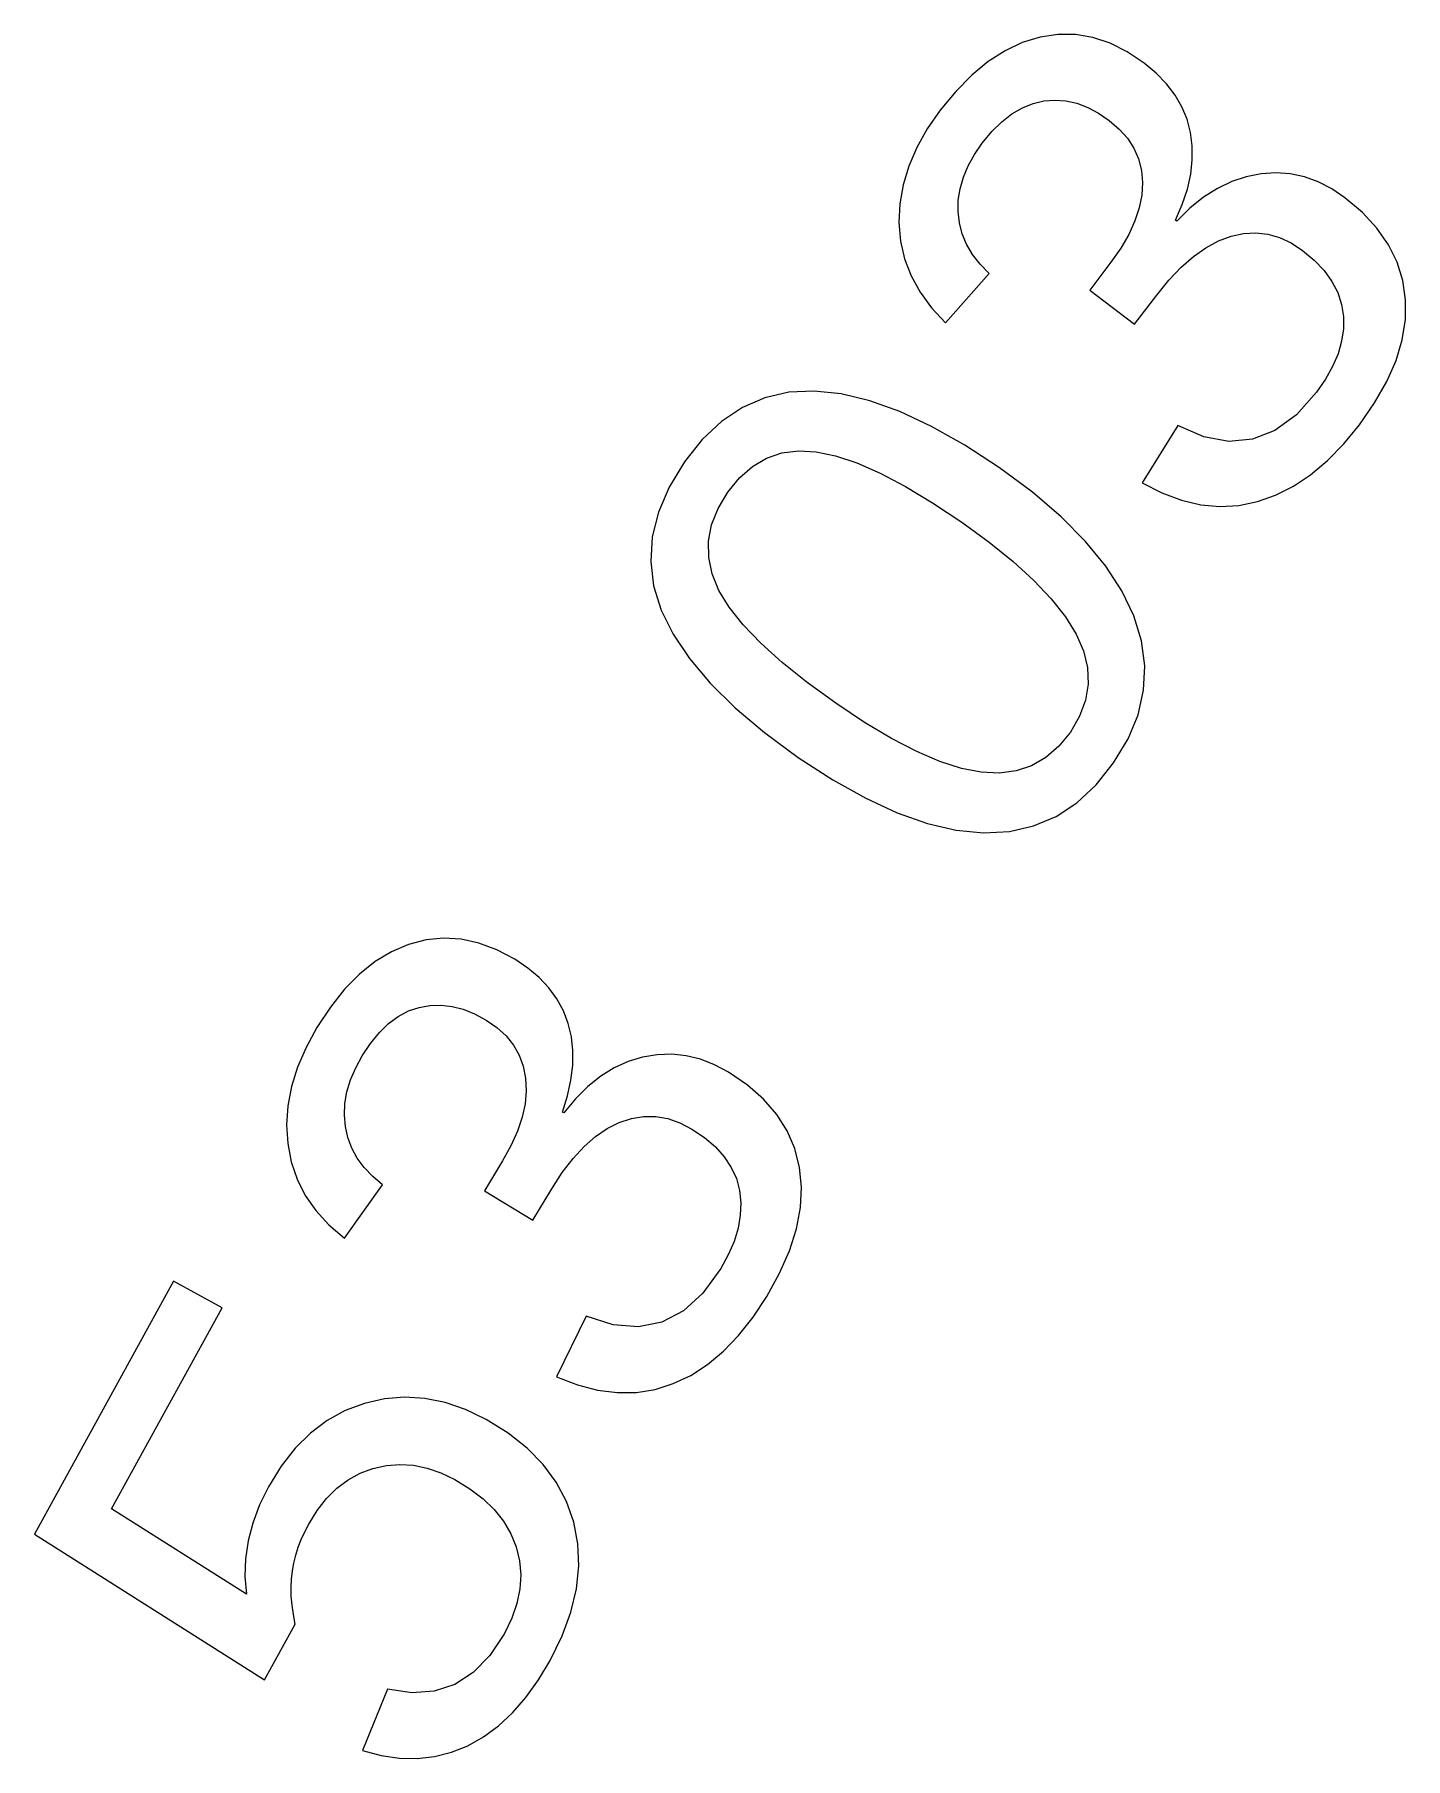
# Model space of a CAD drawing. Header units: metres. Extents: x -119 to 119, y -119 to 119.
# Drawn here: x -104.98 to -89.58, y 53.43 to 72.8 of the extents above; entities that cross this region are included whole.
import ezdxf

# ---------------------------------------------------------------- set-up
doc = ezdxf.new("R2010")
doc.units = ezdxf.units.M

msp = doc.modelspace()

# ---------------------------------------------------------------- linework, layer by layer
for p, q in [((-93.8801, 72.7046), (-94.0743, 72.6132)), ((-93.6811, 72.7657), (-93.8801, 72.7046)), ((-93.4808, 72.7963), (-93.6811, 72.7657)), ((-93.2827, 72.7954), (-93.4808, 72.7963)), ((-93.0867, 72.7628), (-93.2827, 72.7954)), ((-92.8928, 72.6987), (-93.0867, 72.7628)), ((-92.701, 72.6031), (-92.8928, 72.6987)), ((-94.2637, 72.4916), (-94.4483, 72.3397)), ((-94.0743, 72.6132), (-94.2637, 72.4916)), ((-92.5114, 72.4758), (-92.701, 72.6031)), ((-92.3764, 72.3627), (-92.5114, 72.4758)), ((-94.4483, 72.3397), (-94.6281, 72.1575)), ((-92.2606, 72.2428), (-92.3764, 72.3627)), ((-92.1641, 72.1163), (-92.2606, 72.2428)), ((-94.6281, 72.1575), (-94.8032, 71.945)), ((-93.7598, 72.0226), (-93.6372, 72.0508)), ((-93.6372, 72.0508), (-93.5136, 72.0598)), ((-93.5136, 72.0598), (-93.3905, 72.0506)), ((-93.3905, 72.0506), (-93.2679, 72.023)), ((-92.0869, 71.9831), (-92.1641, 72.1163)), ((-94.8032, 71.945), (-94.9478, 71.7363)), ((-94.1102, 71.8156), (-93.9964, 71.905)), ((-93.9964, 71.905), (-93.8795, 71.974)), ((-93.8795, 71.974), (-93.7598, 72.0226)), ((-93.2679, 72.023), (-93.1459, 71.9771)), ((-93.1459, 71.9771), (-93.0243, 71.9129)), ((-93.0243, 71.9129), (-92.9032, 71.8304)), ((-92.0291, 71.8432), (-92.0869, 71.9831)), ((-94.9478, 71.7363), (-95.0655, 71.5269)), ((-94.3292, 71.5754), (-94.2212, 71.7057)), ((-94.2212, 71.7057), (-94.1102, 71.8156)), ((-92.9032, 71.8304), (-92.7915, 71.7341)), ((-92.7915, 71.7341), (-92.6996, 71.63)), ((-91.9905, 71.6965), (-92.0291, 71.8432)), ((-91.9709, 71.5444), (-91.9905, 71.6965)), ((-95.0655, 71.5269), (-95.1561, 71.3169)), ((-94.4174, 71.4479), (-94.3292, 71.5754)), ((-92.6996, 71.63), (-92.6275, 71.518)), ((-92.6275, 71.518), (-92.5752, 71.398)), ((-91.9704, 71.3874), (-91.9709, 71.5444)), ((-95.1561, 71.3169), (-95.2197, 71.1063)), ((-94.5423, 71.192), (-94.4884, 71.32)), ((-94.4884, 71.32), (-94.4174, 71.4479)), ((-92.5752, 71.398), (-92.5427, 71.2701)), ((-92.5427, 71.2701), (-92.53, 71.1343)), ((-91.9889, 71.2255), (-91.9704, 71.3874)), ((-95.2197, 71.1063), (-95.2563, 70.895)), ((-94.5791, 71.0637), (-94.5423, 71.192)), ((-92.53, 71.1343), (-92.5378, 70.9931)), ((-92.0264, 71.0588), (-91.9889, 71.2255)), ((-91.5284, 71.1442), (-91.688, 71.067)), ((-91.3653, 71.199), (-91.5284, 71.1442)), ((-91.1987, 71.2314), (-91.3653, 71.199)), ((-91.0324, 71.2418), (-91.1987, 71.2314)), ((-90.8697, 71.2301), (-91.0324, 71.2418)), ((-90.7107, 71.1963), (-90.8697, 71.2301)), ((-90.5553, 71.1405), (-90.7107, 71.1963)), ((-90.4035, 71.0626), (-90.5553, 71.1405)), ((-95.2563, 70.895), (-95.2659, 70.6832)), ((-94.6012, 70.8065), (-94.5987, 70.9352)), ((-94.5987, 70.9352), (-94.5791, 71.0637)), ((-92.5378, 70.9931), (-92.566, 70.8488)), ((-92.1586, 70.7107), (-92.0829, 70.8872)), ((-92.0829, 70.8872), (-92.0264, 71.0588)), ((-91.8441, 70.9674), (-91.9967, 70.8454)), ((-91.688, 71.067), (-91.8441, 70.9674)), ((-90.2554, 70.9626), (-90.4035, 71.0626)), ((-90.0601, 70.797), (-90.2554, 70.9626)), ((-94.5866, 70.6802), (-94.6012, 70.8065)), ((-92.6148, 70.7012), (-92.684, 70.5504)), ((-92.566, 70.8488), (-92.6148, 70.7012)), ((-92.1458, 70.701), (-92.1586, 70.7107)), ((-91.9967, 70.8454), (-92.1458, 70.701)), ((-89.8976, 70.6212), (-90.0601, 70.797)), ((-95.2659, 70.6832), (-95.248, 70.4754)), ((-94.5546, 70.558), (-94.5866, 70.6802)), ((-94.5053, 70.44), (-94.5546, 70.558)), ((-92.684, 70.5504), (-92.7737, 70.3964)), ((-91.6773, 70.4776), (-91.5358, 70.5306)), ((-91.5358, 70.5306), (-91.3949, 70.5611)), ((-91.3949, 70.5611), (-91.257, 70.5688)), ((-91.257, 70.5688), (-91.1219, 70.5537)), ((-91.1219, 70.5537), (-90.9897, 70.5158)), ((-90.9897, 70.5158), (-90.8603, 70.4551)), ((-89.7679, 70.4353), (-89.8976, 70.6212)), ((-95.248, 70.4754), (-95.2024, 70.2757)), ((-94.4386, 70.3261), (-94.5053, 70.44)), ((-94.3545, 70.2163), (-94.4386, 70.3261)), ((-92.7737, 70.3964), (-92.8839, 70.2393)), ((-92.0956, 70.181), (-91.9572, 70.3027)), ((-91.9572, 70.3027), (-91.8177, 70.4016)), ((-91.8177, 70.4016), (-91.6773, 70.4776)), ((-90.8603, 70.4551), (-90.7338, 70.3716)), ((-90.7338, 70.3716), (-90.6013, 70.2602)), ((-89.6711, 70.2393), (-89.7679, 70.4353)), ((-95.2024, 70.2757), (-95.1291, 70.0842)), ((-94.7433, 69.5587), (-94.2531, 70.1106)), ((-94.2531, 70.1106), (-94.3545, 70.2163)), ((-92.8839, 70.2393), (-93.1233, 69.9238)), ((-92.2329, 70.0364), (-92.0956, 70.181)), ((-90.6013, 70.2602), (-90.491, 70.1438)), ((-90.491, 70.1438), (-90.4031, 70.0225)), ((-89.6069, 70.0331), (-89.6711, 70.2393)), ((-95.1291, 70.0842), (-95.0282, 69.9009)), ((-93.1233, 69.9238), (-92.6182, 69.5406)), ((-92.3692, 69.8688), (-92.2329, 70.0364)), ((-90.4031, 70.0225), (-90.3374, 69.8963)), ((-89.5756, 69.8168), (-89.6069, 70.0331)), ((-95.0282, 69.9009), (-94.8996, 69.7257)), ((-94.8996, 69.7257), (-94.7433, 69.5587)), ((-92.6182, 69.5406), (-92.3692, 69.8688)), ((-90.3374, 69.8963), (-90.294, 69.7651)), ((-90.294, 69.7651), (-90.2729, 69.6291)), ((-89.5774, 69.5936), (-89.5756, 69.8168)), ((-90.2729, 69.6291), (-90.273, 69.4904)), ((-89.613, 69.3659), (-89.5774, 69.5936)), ((-90.2932, 69.3504), (-90.3336, 69.2091)), ((-90.273, 69.4904), (-90.2932, 69.3504)), ((-89.6823, 69.134), (-89.613, 69.3659)), ((-90.3336, 69.2091), (-90.394, 69.0665)), ((-90.394, 69.0665), (-90.4744, 68.9227)), ((-89.7854, 68.8976), (-89.6823, 69.134)), ((-96.5029, 68.7768), (-96.7717, 68.7157)), ((-96.217, 68.7903), (-96.5029, 68.7768)), ((-95.9136, 68.758), (-96.217, 68.7903)), ((-95.5928, 68.6811), (-95.9136, 68.758)), ((-90.575, 68.7775), (-90.8018, 68.5253)), ((-90.4744, 68.9227), (-90.575, 68.7775)), ((-89.9223, 68.6569), (-89.7854, 68.8976)), ((-97.0233, 68.6069), (-97.2578, 68.4504)), ((-96.7717, 68.7157), (-97.0233, 68.6069)), ((-95.2547, 68.5596), (-95.5928, 68.6811)), ((-94.8992, 68.3936), (-95.2547, 68.5596)), ((-90.093, 68.4119), (-89.9223, 68.6569)), ((-97.2578, 68.4504), (-97.4752, 68.2463)), ((-94.5262, 68.183), (-94.8992, 68.3936)), ((-92.1326, 68.4053), (-92.5346, 67.7613)), ((-91.8402, 68.2771), (-92.1326, 68.4053)), ((-90.8018, 68.5253), (-91.0417, 68.3492)), ((-90.2701, 68.1965), (-90.093, 68.4119)), ((-97.4752, 68.2463), (-97.6754, 67.9945)), ((-94.1359, 67.9278), (-94.5262, 68.183)), ((-91.5609, 68.2251), (-91.8402, 68.2771)), ((-91.2947, 68.2491), (-91.5609, 68.2251)), ((-91.0417, 68.3492), (-91.2947, 68.2491)), ((-90.4528, 68.0097), (-90.2701, 68.1965)), ((-97.6754, 67.9945), (-97.8468, 67.7123)), ((-96.9123, 67.9448), (-96.7536, 68.0374)), ((-96.7536, 68.0374), (-96.5813, 68.0955)), ((-96.5813, 68.0955), (-96.3954, 68.1191)), ((-96.3954, 68.1191), (-96.1957, 68.1081)), ((-96.1957, 68.1081), (-95.9783, 68.0629)), ((-95.9783, 68.0629), (-95.7388, 67.9832)), ((-95.7388, 67.9832), (-95.4772, 67.8688)), ((-90.6411, 67.8515), (-90.4528, 68.0097)), ((-97.1885, 67.656), (-97.0572, 67.8177)), ((-97.0572, 67.8177), (-96.9123, 67.9448)), ((-95.4772, 67.8688), (-95.1936, 67.7198)), ((-93.7672, 67.6544), (-94.1359, 67.9278)), ((-90.8351, 67.7219), (-90.6411, 67.8515)), ((-97.8468, 67.7123), (-97.9671, 67.432)), ((-97.2976, 67.4725), (-97.1885, 67.656)), ((-95.1936, 67.7198), (-94.8879, 67.5361)), ((-93.4453, 67.3794), (-93.7672, 67.6544)), ((-92.5346, 67.7613), (-92.3124, 67.6479)), ((-92.3124, 67.6479), (-92.0928, 67.5657)), ((-91.24, 67.5486), (-91.0347, 67.6209)), ((-91.0347, 67.6209), (-90.8351, 67.7219)), ((-97.9671, 67.432), (-98.0362, 67.1538)), ((-97.3696, 67.2889), (-97.2976, 67.4725)), ((-94.8879, 67.5361), (-94.5601, 67.3178)), ((-92.0928, 67.5657), (-91.8757, 67.5147)), ((-91.8757, 67.5147), (-91.6612, 67.4948)), ((-91.6612, 67.4948), (-91.4493, 67.5061)), ((-91.4493, 67.5061), (-91.24, 67.5486)), ((-97.4048, 67.1051), (-97.3696, 67.2889)), ((-94.5601, 67.3178), (-94.2522, 67.0936)), ((-93.1703, 67.1029), (-93.4453, 67.3794)), ((-98.0362, 67.1538), (-98.0542, 66.8776)), ((-97.4029, 66.9211), (-97.4048, 67.1051)), ((-94.2522, 67.0936), (-93.9819, 66.8752)), ((-92.9422, 66.8249), (-93.1703, 67.1029)), ((-98.0542, 66.8776), (-98.0211, 66.6033)), ((-97.3642, 66.7369), (-97.4029, 66.9211)), ((-93.9819, 66.8752), (-93.7492, 66.6628)), ((-92.7609, 66.5453), (-92.9422, 66.8249)), ((-97.2884, 66.5525), (-97.3642, 66.7369)), ((-93.7492, 66.6628), (-93.5541, 66.4564)), ((-98.0211, 66.6033), (-97.9369, 66.3311)), ((-97.1732, 66.3637), (-97.2884, 66.5525)), ((-93.5541, 66.4564), (-93.3967, 66.2558)), ((-92.6265, 66.2643), (-92.7609, 66.5453)), ((-97.9369, 66.3311), (-97.8025, 66.0593)), ((-97.0166, 66.1659), (-97.1732, 66.3637)), ((-93.3967, 66.2558), (-93.2768, 66.0612)), ((-92.5404, 65.984), (-92.6265, 66.2643)), ((-97.8025, 66.0593), (-97.6191, 65.786)), ((-96.8184, 65.9589), (-97.0166, 66.1659)), ((-93.2768, 66.0612), (-93.1945, 65.8714)), ((-96.5787, 65.7428), (-96.8184, 65.9589)), ((-93.1945, 65.8714), (-93.1494, 65.6841)), ((-92.504, 65.7057), (-92.5404, 65.984)), ((-97.6191, 65.786), (-97.3869, 65.511)), ((-96.2975, 65.5177), (-96.5787, 65.7428)), ((-93.1494, 65.6841), (-93.1414, 65.4993)), ((-92.5173, 65.4295), (-92.504, 65.7057)), ((-97.3869, 65.511), (-97.1057, 65.2345)), ((-95.9749, 65.2834), (-96.2975, 65.5177)), ((-93.1414, 65.4993), (-93.1706, 65.3172)), ((-95.6517, 65.0687), (-95.9749, 65.2834)), ((-93.1706, 65.3172), (-93.237, 65.1376)), ((-92.5802, 65.1554), (-92.5173, 65.4295)), ((-97.1057, 65.2345), (-96.7757, 64.9564)), ((-95.349, 64.8882), (-95.6517, 65.0687)), ((-93.237, 65.1376), (-93.3406, 64.9606)), ((-92.6928, 64.8833), (-92.5802, 65.1554)), ((-96.7757, 64.9564), (-96.3968, 64.6767)), ((-95.0667, 64.742), (-95.349, 64.8882)), ((-93.3406, 64.9606), (-93.4709, 64.8008)), ((-92.855, 64.6132), (-92.6928, 64.8833)), ((-94.8047, 64.6299), (-95.0667, 64.742)), ((-93.4709, 64.8008), (-93.6158, 64.6747)), ((-96.3968, 64.6767), (-96.0101, 64.4245)), ((-94.5632, 64.5521), (-94.8047, 64.6299)), ((-94.342, 64.5085), (-94.5632, 64.5521)), ((-94.1385, 64.4993), (-94.342, 64.5085)), ((-93.9496, 64.524), (-94.1385, 64.4993)), ((-93.7754, 64.5824), (-93.9496, 64.524)), ((-93.6158, 64.6747), (-93.7754, 64.5824)), ((-93.0515, 64.3673), (-92.855, 64.6132)), ((-96.0101, 64.4245), (-95.6393, 64.2166)), ((-93.2667, 64.1675), (-93.0515, 64.3673)), ((-95.6393, 64.2166), (-95.2844, 64.0532)), ((-93.5006, 64.0138), (-93.2667, 64.1675)), ((-95.2844, 64.0532), (-94.9453, 63.9342)), ((-94.9453, 63.9342), (-94.6221, 63.8596)), ((-93.7533, 63.9062), (-93.5006, 64.0138)), ((-94.6221, 63.8596), (-94.3149, 63.8294)), ((-94.3149, 63.8294), (-94.0247, 63.8447)), ((-94.0247, 63.8447), (-93.7533, 63.9062)), ((-100.774, 62.5747), (-100.965, 62.4932)), ((-100.578, 62.6261), (-100.774, 62.5747)), ((-100.381, 62.6459), (-100.578, 62.6261)), ((-100.183, 62.634), (-100.381, 62.6459)), ((-99.983, 62.5906), (-100.183, 62.634)), ((-99.7823, 62.5155), (-99.983, 62.5906)), ((-101.149, 62.382), (-101.325, 62.2412)), ((-100.965, 62.4932), (-101.149, 62.382)), ((-99.5804, 62.4087), (-99.7823, 62.5155)), ((-99.4343, 62.3103), (-99.5804, 62.4087)), ((-101.325, 62.2412), (-101.492, 62.0708)), ((-99.3066, 62.2032), (-99.4343, 62.3103)), ((-99.1974, 62.0875), (-99.3066, 62.2032)), ((-101.492, 62.0708), (-101.652, 61.8709)), ((-99.1068, 61.963), (-99.1974, 62.0875)), ((-101.652, 61.8709), (-101.804, 61.6413)), ((-100.889, 61.7666), (-100.775, 61.8275)), ((-100.775, 61.8275), (-100.656, 61.8684)), ((-100.656, 61.8684), (-100.534, 61.8903)), ((-100.534, 61.8903), (-100.41, 61.8939)), ((-100.41, 61.8939), (-100.285, 61.8793)), ((-100.285, 61.8793), (-100.159, 61.8464)), ((-100.159, 61.8464), (-100.032, 61.7953)), ((-100.032, 61.7953), (-99.9026, 61.7258)), ((-99.0346, 61.8299), (-99.1068, 61.963)), ((-98.9809, 61.6882), (-99.0346, 61.8299)), ((-101.804, 61.6413), (-101.926, 61.4185)), ((-101.2, 61.4641), (-101.101, 61.5849)), ((-101.101, 61.5849), (-100.998, 61.6858)), ((-100.998, 61.6858), (-100.889, 61.7666)), ((-99.9026, 61.7258), (-99.7814, 61.6418)), ((-99.7814, 61.6418), (-99.6791, 61.5479)), ((-98.9455, 61.5389), (-98.9809, 61.6882)), ((-101.926, 61.4185), (-102.021, 61.198)), ((-101.294, 61.3232), (-101.2, 61.4641)), ((-99.6791, 61.5479), (-99.5957, 61.444)), ((-99.5957, 61.444), (-99.5312, 61.3301)), ((-98.9286, 61.3828), (-98.9455, 61.5389)), ((-102.021, 61.198), (-102.089, 60.9797)), ((-101.368, 61.1872), (-101.294, 61.3232)), ((-99.5312, 61.3301), (-99.4855, 61.2063)), ((-99.4855, 61.2063), (-99.4587, 61.0726)), ((-98.9499, 61.0501), (-98.93, 61.2199)), ((-98.93, 61.2199), (-98.9286, 61.3828)), ((-98.3071, 61.2587), (-98.4636, 61.1871)), ((-98.1448, 61.3083), (-98.3071, 61.2587)), ((-97.9805, 61.336), (-98.1448, 61.3083)), ((-97.8175, 61.3414), (-97.9805, 61.336)), ((-97.6558, 61.3244), (-97.8175, 61.3414)), ((-97.4954, 61.2851), (-97.6558, 61.3244)), ((-97.3363, 61.2235), (-97.4954, 61.2851)), ((-97.1785, 61.1396), (-97.3363, 61.2235)), ((-101.466, 60.9196), (-101.426, 61.0526)), ((-101.426, 61.0526), (-101.368, 61.1872)), ((-99.4587, 61.0726), (-99.4516, 60.9314)), ((-98.9882, 60.8735), (-98.9499, 61.0501)), ((-98.6143, 61.0937), (-98.7591, 60.9783)), ((-98.4636, 61.1871), (-98.6143, 61.0937)), ((-96.967, 60.9953), (-97.1785, 61.1396)), ((-102.089, 60.9797), (-102.131, 60.7636)), ((-101.489, 60.7882), (-101.466, 60.9196)), ((-99.4516, 60.9314), (-99.4646, 60.7849)), ((-99.045, 60.6901), (-98.9882, 60.8735)), ((-98.8981, 60.841), (-99.0313, 60.6818)), ((-98.7591, 60.9783), (-98.8981, 60.841)), ((-96.7871, 60.8375), (-96.967, 60.9953)), ((-96.6387, 60.6661), (-96.7871, 60.8375)), ((-102.131, 60.7636), (-102.145, 60.5497)), ((-101.495, 60.6584), (-101.489, 60.7882)), ((-101.484, 60.5301), (-101.495, 60.6584)), ((-99.4977, 60.633), (-99.5508, 60.4758)), ((-99.4646, 60.7849), (-99.4977, 60.633)), ((-99.0313, 60.6818), (-99.045, 60.6901)), ((-98.4068, 60.5762), (-98.2699, 60.6212)), ((-98.2699, 60.6212), (-98.1335, 60.6433)), ((-98.1335, 60.6433), (-97.9976, 60.6424)), ((-97.9976, 60.6424), (-97.8622, 60.6185)), ((-97.8622, 60.6185), (-97.7271, 60.5717)), ((-96.5218, 60.4813), (-96.6387, 60.6661)), ((-102.145, 60.5497), (-102.132, 60.338)), ((-101.457, 60.406), (-101.484, 60.5301)), ((-99.5508, 60.4758), (-99.6239, 60.3133)), ((-98.6737, 60.4184), (-98.5419, 60.5086)), ((-98.5419, 60.5086), (-98.4068, 60.5762)), ((-97.7271, 60.5717), (-97.5926, 60.5018)), ((-97.5926, 60.5018), (-97.4492, 60.4049)), ((-96.4365, 60.283), (-96.5218, 60.4813)), ((-102.132, 60.338), (-102.093, 60.1332)), ((-101.412, 60.2879), (-101.457, 60.406)), ((-101.351, 60.1756), (-101.412, 60.2879)), ((-99.6239, 60.3133), (-99.7171, 60.1455)), ((-98.927, 60.1699), (-98.802, 60.3055)), ((-98.802, 60.3055), (-98.6737, 60.4184)), ((-97.4492, 60.4049), (-97.3273, 60.3006)), ((-97.3273, 60.3006), (-97.2272, 60.1892)), ((-96.3828, 60.0712), (-96.4365, 60.283)), ((-102.093, 60.1332), (-102.027, 59.9394)), ((-101.272, 60.0693), (-101.351, 60.1756)), ((-101.177, 59.9689), (-101.272, 60.0693)), ((-99.7171, 60.1455), (-99.9222, 59.8067)), ((-99.0484, 60.0117), (-98.927, 60.1699)), ((-97.2272, 60.1892), (-97.1487, 60.0705)), ((-97.1487, 60.0705), (-97.0918, 59.9447)), ((-96.3612, 59.8489), (-96.3828, 60.0712)), ((-102.027, 59.9394), (-101.934, 59.7566)), ((-101.495, 59.2743), (-101.065, 59.8744)), ((-101.065, 59.8744), (-101.177, 59.9689)), ((-99.1665, 59.8309), (-99.0484, 60.0117)), ((-97.0918, 59.9447), (-97.0566, 59.8115)), ((-96.3728, 59.6188), (-96.3612, 59.8489)), ((-101.934, 59.7566), (-101.814, 59.5848)), ((-99.9222, 59.8067), (-99.3798, 59.4784)), ((-99.3798, 59.4784), (-99.1665, 59.8309)), ((-97.0566, 59.8115), (-97.0422, 59.6736)), ((-97.0422, 59.6736), (-97.0477, 59.5322)), ((-101.814, 59.5848), (-101.668, 59.424)), ((-97.0477, 59.5322), (-97.073, 59.3875)), ((-96.4175, 59.3809), (-96.3728, 59.6188)), ((-101.668, 59.424), (-101.495, 59.2743)), ((-97.073, 59.3875), (-97.1182, 59.2394)), ((-96.4953, 59.1351), (-96.4175, 59.3809)), ((-97.1832, 59.0879), (-97.268, 58.9331)), ((-97.1182, 59.2394), (-97.1832, 59.0879)), ((-96.6063, 58.8814), (-96.4953, 59.1351)), ((-97.268, 58.9331), (-97.4672, 58.6585)), ((-96.7504, 58.6198), (-96.6063, 58.8814)), ((-103.414, 58.7913), (-104.976, 55.9525)), ((-102.869, 58.4915), (-103.414, 58.7913)), ((-104.11, 56.2362), (-102.869, 58.4915)), ((-97.4672, 58.6585), (-97.6873, 58.4583)), ((-96.904, 58.3871), (-96.7504, 58.6198)), ((-98.7782, 58.4001), (-99.1107, 57.7176)), ((-98.474, 58.3032), (-98.7782, 58.4001)), ((-98.1908, 58.2806), (-98.474, 58.3032)), ((-97.9286, 58.3323), (-98.1908, 58.2806)), ((-97.6873, 58.4583), (-97.9286, 58.3323)), ((-97.0662, 58.1822), (-96.904, 58.3871)), ((-97.237, 58.0052), (-97.0662, 58.1822)), ((-97.4164, 57.856), (-97.237, 58.0052)), ((-99.1107, 57.7176), (-98.8778, 57.6281)), ((-97.8009, 57.6414), (-97.6043, 57.7348)), ((-97.6043, 57.7348), (-97.4164, 57.856)), ((-98.8778, 57.6281), (-98.6508, 57.5693)), ((-98.6508, 57.5693), (-98.4296, 57.5412)), ((-98.4296, 57.5412), (-98.2142, 57.5439)), ((-98.2142, 57.5439), (-98.0046, 57.5772)), ((-98.0046, 57.5772), (-97.8009, 57.6414)), ((-101.485, 57.3388), (-101.687, 57.2275)), ((-101.268, 57.4202), (-101.485, 57.3388)), ((-101.044, 57.4706), (-101.268, 57.4202)), ((-100.818, 57.4888), (-101.044, 57.4706)), ((-100.591, 57.4746), (-100.818, 57.4888)), ((-100.363, 57.4282), (-100.591, 57.4746)), ((-100.133, 57.3495), (-100.363, 57.4282)), ((-99.9029, 57.2386), (-100.133, 57.3495)), ((-101.687, 57.2275), (-101.874, 57.0863)), ((-99.6563, 57.086), (-99.9029, 57.2386)), ((-101.874, 57.0863), (-102.046, 56.9153)), ((-99.4427, 56.9175), (-99.6563, 57.086)), ((-102.046, 56.9153), (-102.204, 56.7145)), ((-99.2622, 56.7332), (-99.4427, 56.9175)), ((-102.204, 56.7145), (-102.346, 56.4838)), ((-101.579, 56.4674), (-101.454, 56.5618)), ((-101.454, 56.5618), (-101.319, 56.636)), ((-101.319, 56.636), (-101.174, 56.6901)), ((-101.174, 56.6901), (-101.023, 56.7235)), ((-101.023, 56.7235), (-100.872, 56.7352)), ((-100.872, 56.7352), (-100.719, 56.7251)), ((-100.719, 56.7251), (-100.565, 56.6933)), ((-100.565, 56.6933), (-100.41, 56.6398)), ((-100.41, 56.6398), (-100.254, 56.5645)), ((-100.254, 56.5645), (-100.085, 56.461)), ((-99.1147, 56.5331), (-99.2622, 56.7332)), ((-102.346, 56.4838), (-102.447, 56.2792)), ((-101.695, 56.353), (-101.579, 56.4674)), ((-100.085, 56.461), (-99.9378, 56.3484)), ((-99.0002, 56.3172), (-99.1147, 56.5331)), ((-102.593, 55.2775), (-104.11, 56.2362)), ((-102.447, 56.2792), (-102.524, 56.076)), ((-101.896, 56.0637), (-101.8, 56.2184)), ((-101.8, 56.2184), (-101.695, 56.353)), ((-99.9378, 56.3484), (-99.8121, 56.2268)), ((-99.8121, 56.2268), (-99.708, 56.0961)), ((-98.9188, 56.0855), (-99.0002, 56.3172)), ((-102.524, 56.076), (-102.577, 55.8742)), ((-101.979, 55.8904), (-101.94, 55.9773)), ((-101.94, 55.9773), (-101.896, 56.0637)), ((-99.708, 56.0961), (-99.6256, 55.9563)), ((-98.8721, 55.8427), (-98.9188, 56.0855)), ((-104.976, 55.9525), (-102.391, 54.3135)), ((-102.577, 55.8742), (-102.607, 55.6739)), ((-102.04, 55.7149), (-102.013, 55.8029)), ((-102.013, 55.8029), (-101.979, 55.8904)), ((-99.6256, 55.9563), (-99.5648, 55.8075)), ((-99.5648, 55.8075), (-99.527, 55.653)), ((-98.8616, 55.5936), (-98.8721, 55.8427)), ((-102.607, 55.6739), (-102.612, 55.475)), ((-102.078, 55.5374), (-102.062, 55.6264)), ((-102.062, 55.6264), (-102.04, 55.7149)), ((-99.527, 55.653), (-99.5132, 55.4956)), ((-98.8874, 55.3381), (-98.8616, 55.5936)), ((-102.612, 55.475), (-102.593, 55.2775)), ((-102.093, 55.3522), (-102.089, 55.4465)), ((-102.089, 55.4465), (-102.078, 55.5374)), ((-99.5132, 55.4956), (-99.5233, 55.3352)), ((-102.091, 55.2544), (-102.093, 55.3522)), ((-102.082, 55.1531), (-102.091, 55.2544)), ((-99.5233, 55.3352), (-99.5574, 55.1718)), ((-98.9495, 55.0762), (-98.8874, 55.3381)), ((-102.067, 55.0483), (-102.082, 55.1531)), ((-102.046, 54.94), (-102.067, 55.0483)), ((-99.6154, 55.0055), (-99.6974, 54.8361)), ((-99.5574, 55.1718), (-99.6154, 55.0055)), ((-99.0479, 54.808), (-98.9495, 55.0762)), ((-102.391, 54.3135), (-102.046, 54.94)), ((-99.6974, 54.8361), (-99.8614, 54.587)), ((-99.1825, 54.5335), (-99.0479, 54.808)), ((-99.8614, 54.587), (-100.047, 54.3958)), ((-99.3149, 54.3129), (-99.1825, 54.5335)), ((-100.255, 54.2624), (-100.485, 54.187)), ((-100.047, 54.3958), (-100.255, 54.2624)), ((-99.4561, 54.1165), (-99.3149, 54.3129)), ((-101.011, 54.2097), (-101.293, 53.5203)), ((-100.737, 54.1694), (-101.011, 54.2097)), ((-100.485, 54.187), (-100.737, 54.1694)), ((-99.6061, 53.9445), (-99.4561, 54.1165)), ((-99.7648, 53.7967), (-99.6061, 53.9445)), ((-100.109, 53.574), (-99.9323, 53.6732)), ((-99.9323, 53.6732), (-99.7648, 53.7967)), ((-101.293, 53.5203), (-101.082, 53.4646)), ((-101.082, 53.4646), (-100.876, 53.4347)), ((-100.676, 53.4307), (-100.481, 53.4526)), ((-100.481, 53.4526), (-100.292, 53.5004)), ((-100.292, 53.5004), (-100.109, 53.574)), ((-100.876, 53.4347), (-100.676, 53.4307))]:
    msp.add_line(p, q)

doc.saveas('drawing.dxf')
